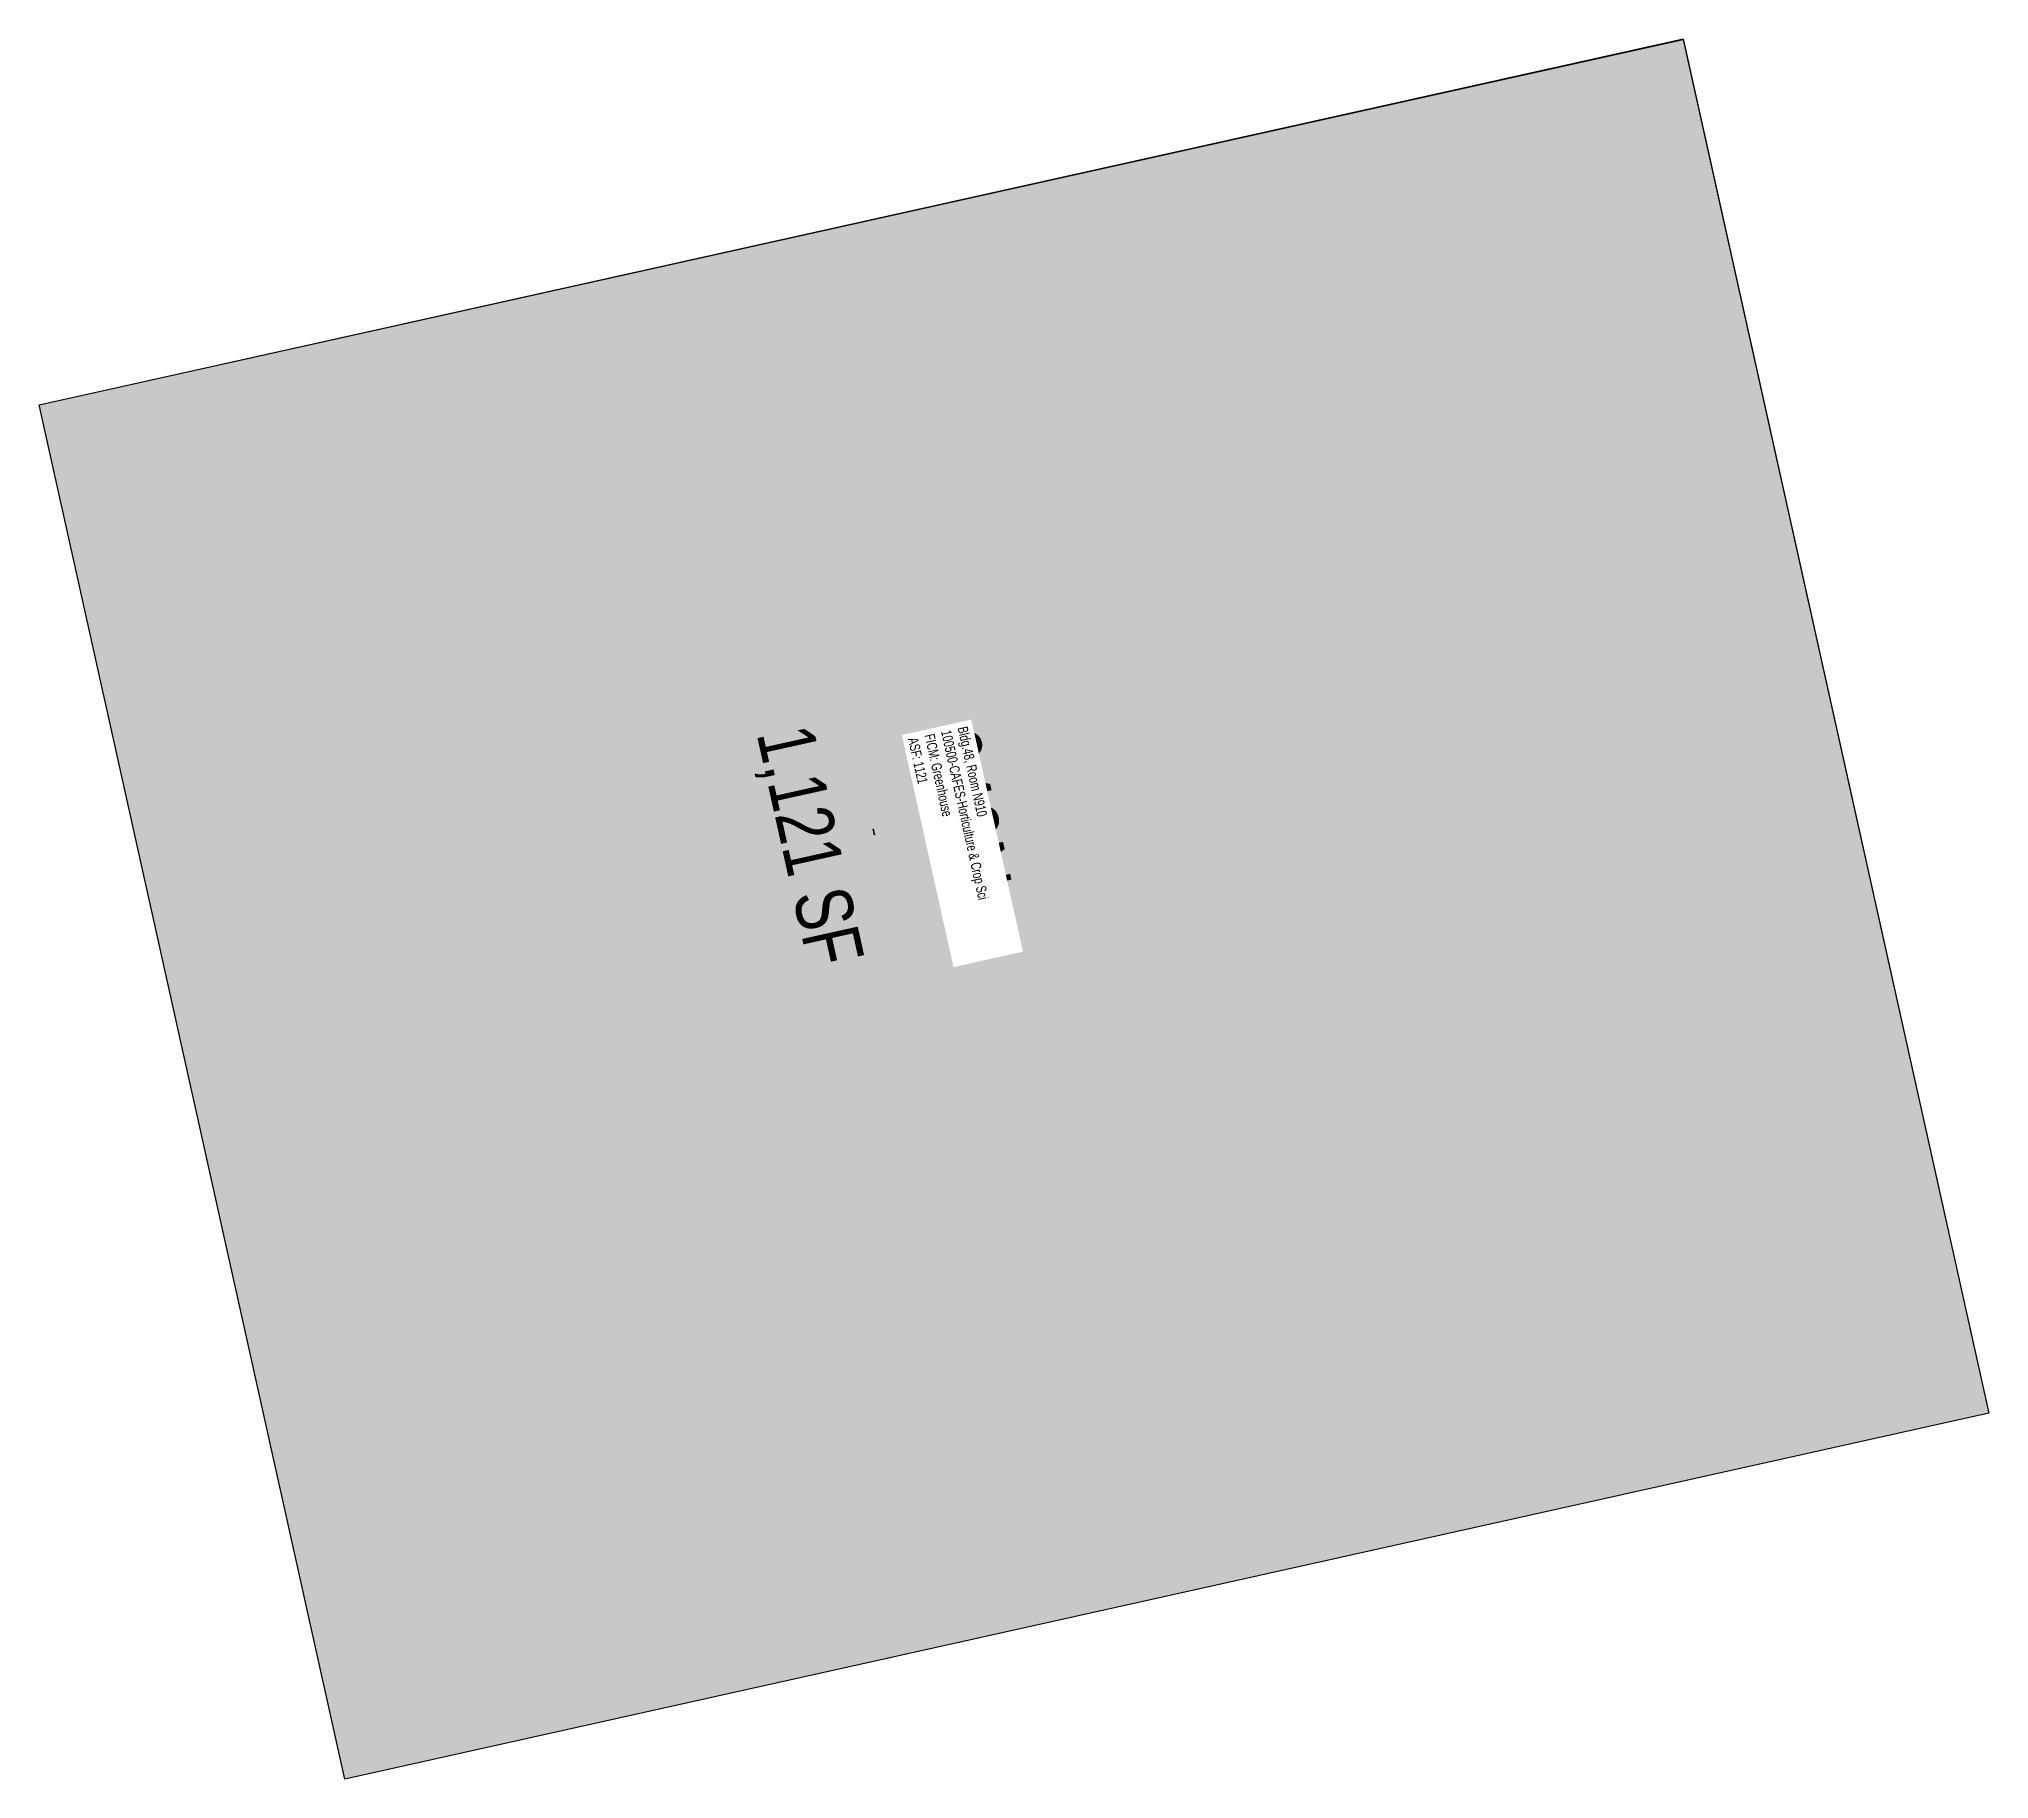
# Model space of a CAD drawing. Header units: inches. Extents: x 69209548 to 69210057, y 27710334 to 27710788.
import ezdxf
from ezdxf.enums import TextEntityAlignment as Align

# ---------------------------------------------------------------- set-up
doc = ezdxf.new("R2010")
doc.units = ezdxf.units.IN
doc.header["$MEASUREMENT"] = 0
for name, color, linetype in [('A-IDEN-RNUM', 7, 'Continuous'), ('A-IDEN-SNUM', 4, 'Continuous'), ('A-IDEN-VNUM', 4, 'Continuous'), ('A-WALL', 5, 'Continuous'), ('AREA-ASSIGN', 7, 'Continuous'), ('AREA-GROSS', 1, 'Continuous'), ('AREA-TEXT', 3, 'Continuous'), ('Rooms-Category-Color', 7, 'Continuous'), ('Rooms-College-Color', 7, 'Continuous'), ('Rooms-Department-Color', 7, 'Continuous'), ('Rooms-Division-Color', 7, 'Continuous'), ('Rooms-Information', 7, 'Continuous')]:
    doc.layers.add(name, color=color, linetype=linetype)
doc.styles.add('AREA', font='arial.ttf', dxfattribs={"width": 0.75, "height": 60})
doc.styles.add('ID', font='ARIALN.TTF', dxfattribs={"width": 0.85, "height": 0.25})
doc.styles.add('ROOMSNUMBER', font='TXT.SHX', dxfattribs={"height": 1})

msp = doc.modelspace()

# ---------------------------------------------------------------- hatches: boundary and pattern name
at = {"layer": 'Rooms-Category-Color', "true_color": 0xfbafa2}
msp.add_hatch(color=21, dxfattribs=at).paths.add_polyline_path([(69209977.31, 27710787.98), (69210057.13, 27710429.44), (69209628.09, 27710333.95), (69209548.33, 27710692.61)])
at = {"layer": 'Rooms-College-Color', "true_color": 0xe3c5e1}
msp.add_hatch(color=254, dxfattribs=at).paths.add_polyline_path([(69209977.31, 27710787.98), (69210057.13, 27710429.44), (69209628.09, 27710333.95), (69209548.33, 27710692.61)])
at = {"layer": 'Rooms-Department-Color', "true_color": 0xe3c5e1}
msp.add_hatch(color=254, dxfattribs=at).paths.add_polyline_path([(69209977.31, 27710787.98), (69210057.13, 27710429.44), (69209628.09, 27710333.95), (69209548.33, 27710692.61)])
at = {"layer": 'Rooms-Division-Color', "true_color": 0xe3c5e1}
msp.add_hatch(color=254, dxfattribs=at).paths.add_polyline_path([(69209977.31, 27710787.98), (69210057.13, 27710429.44), (69209628.09, 27710333.95), (69209548.33, 27710692.61)])

# ---------------------------------------------------------------- linework, layer by layer
at = {"layer": 'A-WALL'}
msp.add_lwpolyline([(69209548.33, 27710692.61), (69209977.28, 27710788.11), (69210057.13, 27710429.44), (69209628.09, 27710333.95), (69209548.25, 27710692.59)], dxfattribs=at)
at = {"layer": 'AREA-ASSIGN'}
msp.add_lwpolyline([(69209977.31, 27710787.98), (69210057.13, 27710429.44), (69209628.09, 27710333.95), (69209548.33, 27710692.61), (69209548.33, 27710692.61)], close=True, dxfattribs=at)
at = {"layer": 'AREA-GROSS'}
msp.add_lwpolyline([(69209977.31, 27710787.98), (69210057.13, 27710429.44), (69209628.09, 27710333.95), (69209548.33, 27710692.61), (69209548.33, 27710692.61)], close=True, dxfattribs=at)

# ---------------------------------------------------------------- texts
at = {"layer": 'A-IDEN-RNUM', "style": 'ROOMSNUMBER'}
msp.add_text('0910-00', height=0.186, rotation=282.5476, dxfattribs=at).set_placement((69209766.11, 27710581.13), align=Align.MIDDLE)
at = {"layer": 'A-IDEN-SNUM', "style": 'ROOMSNUMBER'}
msp.add_text('0480N91000', height=0.186, rotation=282.5476, dxfattribs=at).set_placement((69209766.11, 27710581.13), align=Align.MIDDLE)
at = {"layer": 'A-IDEN-VNUM', "style": 'ID', "width": 0.85}
msp.add_text('048N', height=18.562, rotation=282.5476, dxfattribs=at).set_placement((69209788.6, 27710586.33), align=Align.MIDDLE)
at = {"layer": 'AREA-TEXT', "style": 'AREA', "width": 0.75}
msp.add_text('1,121 SF', height=14.85, rotation=282.5476, dxfattribs=at).set_placement((69209749.6, 27710577.6), align=Align.MIDDLE_CENTER)

# ---------------------------------------------------------------- next in the draw order: texts
at = {"layer": 'Rooms-Information', "insert": (69209774.97, 27710605.42), "char_height": 2.6518, "width": 59.4, "attachment_point": 7, "rotation": 282.5476, "style": 'ID', "bg_fill": 3, "box_fill_scale": 1.5, "bg_fill_color": 256, "bg_fill_true_color": 13158600, "bg_fill_transparency": 0}
msp.add_mtext('Bldg.48, Room N910^M^J100500-CAFES-Horticulture & Crop Sci^M^JFICM: Greenhouse^M^JASF: 1121', dxfattribs=at)

doc.saveas('drawing.dxf')
